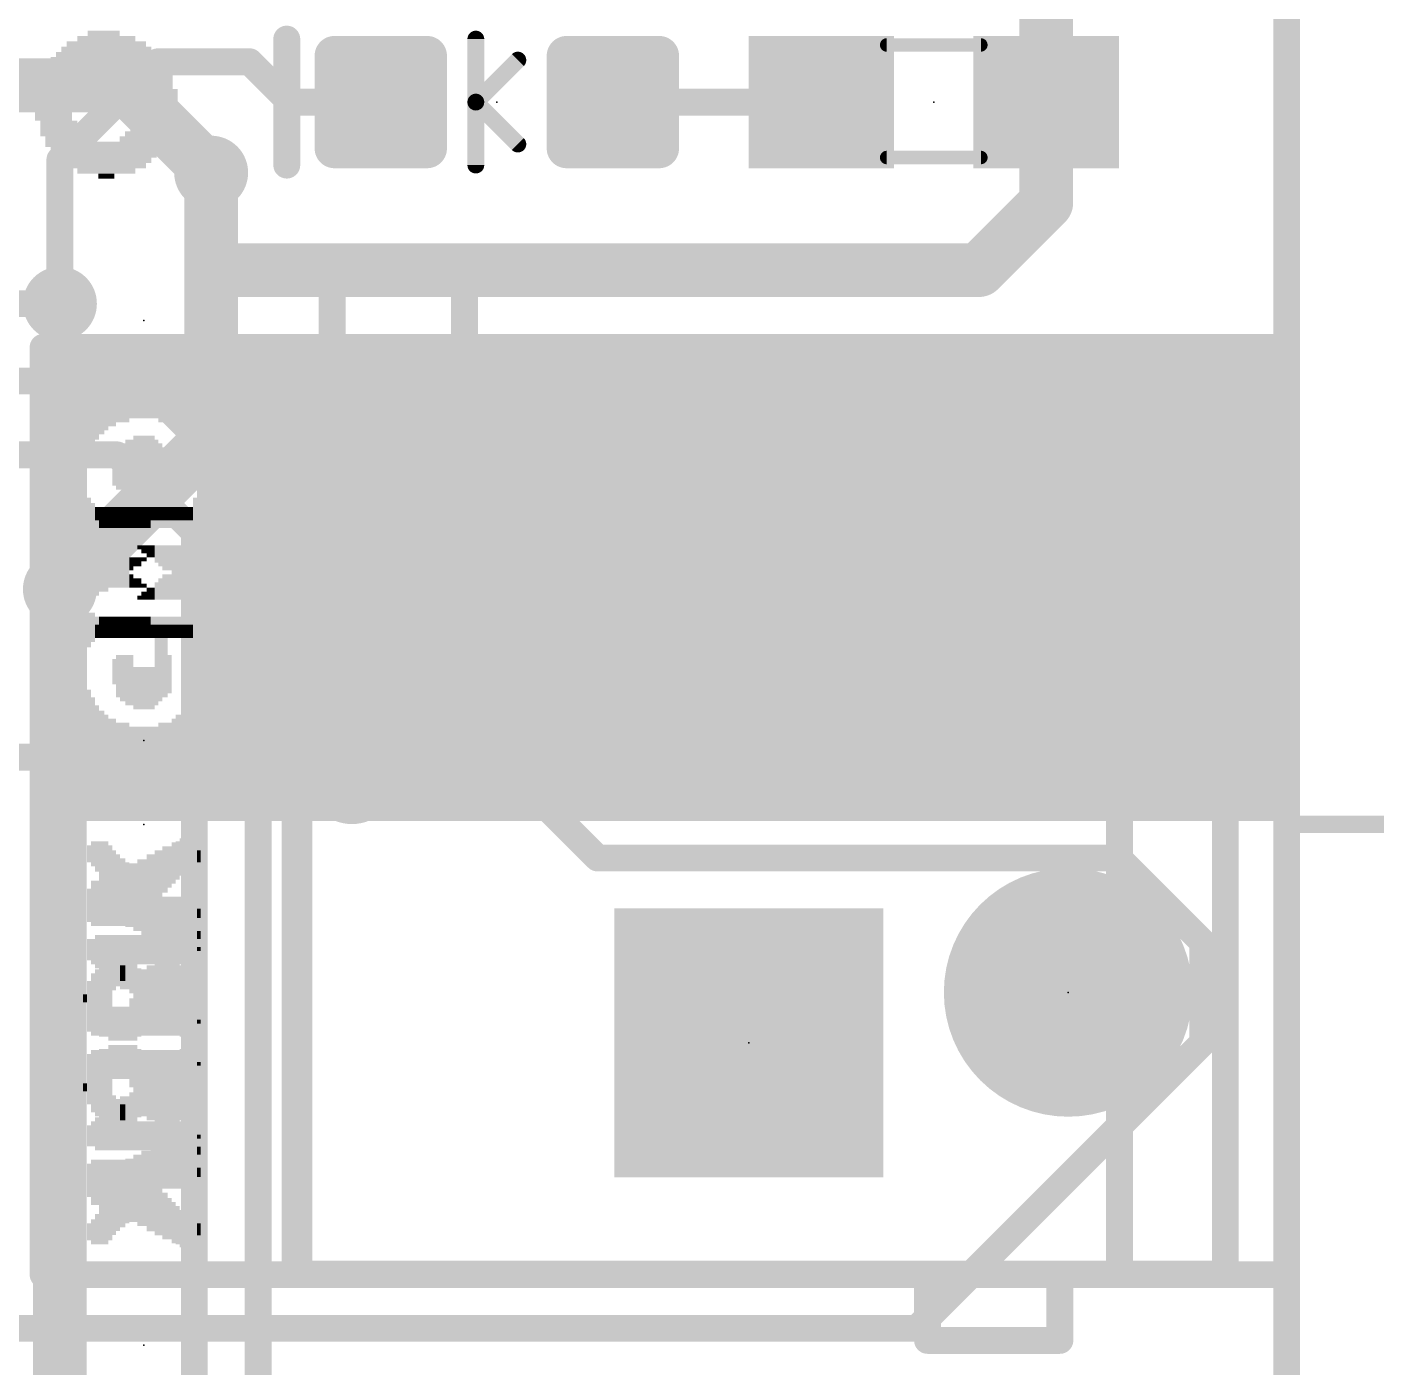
# Model space of a CAD drawing. Extents: x -29.2 to 57.4, y -20 to 37.1.
# Drawn here: x 26.04 to 36.24, y 12.41 to 22.54 of the extents above; entities that cross this region are included whole.
import ezdxf

# ---------------------------------------------------------------- set-up
doc = ezdxf.new("R2010")
doc.units = 0
for name, color, linetype in [('1', 12, 'CONTINUOUS'), ('16', 132, 'CONTINUOUS'), ('17', 110, 'CONTINUOUS'), ('18', 110, 'CONTINUOUS'), ('20', 31, 'CONTINUOUS'), ('21', 41, 'CONTINUOUS'), ('22', 40, 'CONTINUOUS'), ('23', 53, 'CONTINUOUS'), ('24', 53, 'CONTINUOUS'), ('47', 253, 'CONTINUOUS'), ('51', 53, 'CONTINUOUS')]:
    doc.layers.add(name, color=color, linetype=linetype)

# ---------------------------------------------------------------- blocks, each defined once
blk = doc.blocks.new('RECT160000X160000R30')
at = {"const_width": 0.15}
blk.add_lwpolyline([(0.425, -0.35), (0.425, 0.35, 0.4142), (0.35, 0.425), (-0.35, 0.425, 0.4142), (-0.425, 0.35), (-0.425, -0.35, 0.4142), (-0.35, -0.425), (0.35, -0.425, 0.4142)], format="xyb", close=True, dxfattribs=at)
blk.add_solid([(-0.3754, -0.3754), (0.3754, -0.3754), (-0.3754, 0.3754), (0.3754, 0.3754)])
blk = doc.blocks.new('SQUAREP')
blk.add_solid([(-0.5, -0.5), (0.5, -0.5), (-0.5, 0.5), (0.5, 0.5)])
blk = doc.blocks.new('ROUNDP')
at = {"const_width": 0.5}
blk.add_lwpolyline([(0, -0.25, 1), (0, 0.25, 1), (0, -0.25)], format="xyb", dxfattribs=at)
blk = doc.blocks.new('RECT')
blk.add_solid([(-0.5, -0.5), (0.5, -0.5), (-0.5, 0.5), (0.5, 0.5)])
blk = doc.blocks.new('ROUNDV')
at = {"const_width": 0.5}
blk.add_lwpolyline([(0, -0.25, 1), (0, 0.25, 1), (0, -0.25)], format="xyb", dxfattribs=at)

msp = doc.modelspace()

# ---------------------------------------------------------------- linework, layer by layer
at = {"layer": '1'}
for points, const_width in [([(35.56, 26.67), (35.56, 6.35)], 0.2032), ([(33.743, 23.495), (33.743, 21.971)], 0.4064), ([(27.0289, 22.2758), (26.289, 21.5359)], 0.2032), ([(27.7234, 22.2758), (27.0289, 22.2758)], 0.2032), ([(28.0282, 21.971), (27.7234, 22.2758)], 0.2032), ([(33.743, 21.971), (33.743, 21.209)], 0.4064), ([(28.0282, 21.971), (28.714, 21.971)], 0.2032), ([(32.043, 21.971), (30.468, 21.971)], 0.2032), ([(26.289, 21.5359), (26.289, 20.447)], 0.2032), ([(27.432, 19.431), (27.432, 21.4376)], 0.4064), ([(27.432, 20.701), (27.432, 21.4376)], 0.4064), ([(33.743, 21.209), (33.235, 20.701)], 0.4064), ([(33.235, 20.701), (27.432, 20.701)], 0.4064), ([(27.432, 19.431), (26.289, 18.288)], 0.4064), ([(23.368, 17.018), (29.591, 17.018)], 0.2032), ([(29.591, 17.018), (30.353, 16.256)], 0.2032), ([(30.353, 16.256), (34.29, 16.256)], 0.2032), ([(34.29, 16.256), (34.925, 15.621)], 0.2032), ([(34.925, 15.621), (34.925, 14.859)], 0.2032), ([(34.925, 14.859), (32.766, 12.7)], 0.2032), ([(32.766, 12.7), (23.368, 12.7)], 0.2032)]:
    msp.add_lwpolyline(points, dxfattribs=dict(at, const_width=const_width))
for points, const_width in [([(27.0289, 22.3266, 1), (27.0289, 22.225)], 0.1016), ([(27.0648, 22.2399, 1), (26.993, 22.3117)], 0.1016), ([(27.7593, 22.3117, 1), (27.6875, 22.2399)], 0.1016), ([(27.7234, 22.225, 1), (27.7234, 22.3266)], 0.1016), ([(33.8446, 21.971, 1), (33.6414, 21.971)], 0.2032), ([(28.0282, 22.0218, 1), (28.0282, 21.9202)], 0.1016), ([(27.9923, 21.9351, 1), (28.0641, 22.0069)], 0.1016), ([(28.714, 21.9202, 1), (28.714, 22.0218)], 0.1016), ([(30.468, 22.0218, 1), (30.468, 21.9202)], 0.1016), ([(32.043, 21.9202, 1), (32.043, 22.0218)], 0.1016), ([(33.6414, 21.971, 1), (33.8446, 21.971)], 0.2032), ([(26.3398, 21.5359, 1), (26.2382, 21.5359)], 0.1016), ([(26.2531, 21.5718, 1), (26.3249, 21.5)], 0.1016), ([(27.5336, 21.4376, 1), (27.3304, 21.4376)], 0.2032), ([(27.5336, 21.4376, 1), (27.3304, 21.4376)], 0.2032), ([(33.8148, 21.1372, 1), (33.6712, 21.2808)], 0.2032), ([(33.6414, 21.209, 1), (33.8446, 21.209)], 0.2032), ([(27.432, 20.8026, 1), (27.432, 20.5994)], 0.2032), ([(33.235, 20.5994, 1), (33.235, 20.8026)], 0.2032), ([(27.3304, 20.701, 1), (27.5336, 20.701)], 0.2032), ([(33.1632, 20.7728, 1), (33.3068, 20.6292)], 0.2032), ([(26.2382, 20.447, 1), (26.3398, 20.447)], 0.1016), ([(27.5038, 19.3592, 1), (27.3602, 19.5028)], 0.2032), ([(27.3304, 19.431, 1), (27.5336, 19.431)], 0.2032), ([(26.2172, 18.3598, 1), (26.3608, 18.2162)], 0.2032), ([(29.6269, 17.0539, 1), (29.5551, 16.9821)], 0.1016), ([(29.591, 16.9672, 1), (29.591, 17.0688)], 0.1016), ([(30.353, 16.3068, 1), (30.353, 16.2052)], 0.1016), ([(30.3171, 16.2201, 1), (30.3889, 16.2919)], 0.1016), ([(34.3259, 16.2919, 1), (34.2541, 16.2201)], 0.1016), ([(34.29, 16.2052, 1), (34.29, 16.3068)], 0.1016), ([(34.9758, 15.621, 1), (34.8742, 15.621)], 0.1016), ([(34.8891, 15.5851, 1), (34.9609, 15.6569)], 0.1016), ([(34.8742, 14.859, 1), (34.9758, 14.859)], 0.1016), ([(34.9609, 14.8231, 1), (34.8891, 14.8949)], 0.1016), ([(32.7301, 12.7359, 1), (32.8019, 12.6641)], 0.1016), ([(32.766, 12.6492, 1), (32.766, 12.7508)], 0.1016)]:
    msp.add_lwpolyline(points, format="xyb", dxfattribs=dict(at, const_width=const_width))
at = {"layer": '16'}
for points, const_width in [([(35.56, 26.67), (35.56, 6.35)], 0.2032), ([(26.7716, 22.098), (21.463, 22.098)], 0.4064), ([(27.432, 21.4376), (26.7716, 22.098)], 0.4064), ([(17.78, 20.447), (26.289, 20.447)], 0.2032), ([(25.527, 19.8628), (26.8986, 19.8628)], 0.2032), ([(26.8986, 19.8628), (27.7876, 18.9738)], 0.2032), ([(24.257, 19.304), (26.7208, 19.304)], 0.2032), ([(26.7208, 19.304), (27.305, 18.7198)], 0.2032), ([(27.7876, 18.9738), (27.7876, 9.1948)], 0.2032), ([(27.305, 18.7198), (27.305, 9.525)], 0.2032), ([(26.289, 18.288), (26.289, 11.4554)], 0.4064)]:
    msp.add_lwpolyline(points, dxfattribs=dict(at, const_width=const_width))
for points, const_width in [([(26.8434, 22.1698, 1), (26.6998, 22.0262)], 0.2032), ([(26.7716, 21.9964, 1), (26.7716, 22.1996)], 0.2032), ([(27.3602, 21.3658, 1), (27.5038, 21.5094)], 0.2032), ([(26.289, 20.3962, 1), (26.289, 20.4978)], 0.1016), ([(26.9345, 19.8987, 1), (26.8627, 19.8269)], 0.1016), ([(26.8986, 19.812, 1), (26.8986, 19.9136)], 0.1016), ([(26.7567, 19.3399, 1), (26.6849, 19.2681)], 0.1016), ([(26.7208, 19.2532, 1), (26.7208, 19.3548)], 0.1016), ([(27.8384, 18.9738, 1), (27.7368, 18.9738)], 0.1016), ([(27.7517, 18.9379, 1), (27.8235, 19.0097)], 0.1016), ([(27.3558, 18.7198, 1), (27.2542, 18.7198)], 0.1016), ([(27.2691, 18.6839, 1), (27.3409, 18.7557)], 0.1016), ([(26.3906, 18.288, 1), (26.1874, 18.288)], 0.2032)]:
    msp.add_lwpolyline(points, format="xyb", dxfattribs=dict(at, const_width=const_width))
at = {"layer": '20', "const_width": 0.2032}
msp.add_lwpolyline([(35.56, 29.845), (35.56, 3.175)], dxfattribs=at)
at = {"layer": '21', "const_width": 0.2032}
for points in [[(28.0035, 21.4947), (28.0035, 22.4473)], [(26.162, 19.939), (26.162, 20.1168)], [(26.162, 20.1168), (28.067, 20.1168)], [(27.559, 20.1168), (35.56, 20.1168)], [(27.559, 16.637), (27.559, 20.1168)], [(28.096, 13.109), (28.096, 20.109)], [(28.096, 20.109), (34.296, 20.109)], [(34.296, 20.109), (35.096, 20.109)], [(34.296, 20.109), (34.296, 13.109)], [(35.096, 20.109), (35.096, 13.109)], [(35.56, 20.1168), (35.56, 16.637)], [(26.162, 16.764), (26.162, 19.939)], [(26.162, 19.939), (28.067, 19.939)], [(27.559, 19.9136), (35.56, 19.9136)], [(27.559, 19.7104), (35.56, 19.7104)], [(27.559, 19.5072), (35.56, 19.5072)], [(27.559, 19.304), (35.56, 19.304)], [(27.559, 19.1008), (35.56, 19.1008)], [(27.559, 18.8976), (35.56, 18.8976)], [(27.559, 18.6944), (35.56, 18.6944)], [(27.559, 18.4912), (35.56, 18.4912)], [(27.559, 18.288), (35.56, 18.288)], [(27.559, 18.0848), (35.56, 18.0848)], [(27.559, 17.8816), (35.56, 17.8816)], [(27.559, 17.6784), (35.56, 17.6784)], [(27.559, 17.4752), (35.56, 17.4752)], [(27.559, 17.272), (35.56, 17.272)], [(27.559, 17.0688), (35.56, 17.0688)], [(27.559, 16.8656), (35.56, 16.8656)], [(26.162, 16.637), (26.162, 16.764)], [(26.162, 16.764), (28.067, 16.764)], [(26.162, 13.1064), (26.162, 16.637)], [(26.162, 16.637), (35.052, 16.637)], [(27.559, 16.6624), (35.56, 16.6624)], [(35.56, 16.637), (27.559, 16.637)], [(28.194, 13.1064), (26.162, 13.1064)], [(34.296, 13.109), (28.096, 13.109)], [(35.096, 13.109), (34.296, 13.109)]]:
    msp.add_lwpolyline(points, dxfattribs=at)
at = {"layer": '21', "const_width": 0.1016}
for points in [[(28.0543, 22.4473, 1), (27.9527, 22.4473)], [(27.9527, 21.4947, 1), (28.0543, 21.4947)], [(26.2128, 20.1168, 1), (26.1112, 20.1168)], [(26.162, 20.1676, 1), (26.162, 20.066)], [(27.559, 20.1676, 1), (27.559, 20.066)], [(27.6098, 20.1168, 1), (27.5082, 20.1168)], [(28.1468, 20.109, 1), (28.0452, 20.109)], [(28.096, 20.1598, 1), (28.096, 20.0582)], [(28.067, 20.066, 1), (28.067, 20.1676)], [(34.296, 20.1598, 1), (34.296, 20.0582)], [(34.3468, 20.109, 1), (34.2452, 20.109)], [(34.296, 20.0582, 1), (34.296, 20.1598)], [(35.1468, 20.109, 1), (35.0452, 20.109)], [(35.096, 20.0582, 1), (35.096, 20.1598)], [(35.6108, 20.1168, 1), (35.5092, 20.1168)], [(35.56, 20.066, 1), (35.56, 20.1676)], [(26.2128, 19.939, 1), (26.1112, 19.939)], [(26.162, 19.9898, 1), (26.162, 19.8882)], [(26.1112, 19.939, 1), (26.2128, 19.939)], [(27.559, 19.9644, 1), (27.559, 19.8628)], [(28.067, 19.8882, 1), (28.067, 19.9898)], [(35.56, 19.8628, 1), (35.56, 19.9644)], [(27.559, 19.7612, 1), (27.559, 19.6596)], [(35.56, 19.6596, 1), (35.56, 19.7612)], [(27.559, 19.558, 1), (27.559, 19.4564)], [(35.56, 19.4564, 1), (35.56, 19.558)], [(27.559, 19.3548, 1), (27.559, 19.2532)], [(35.56, 19.2532, 1), (35.56, 19.3548)], [(27.559, 19.1516, 1), (27.559, 19.05)], [(35.56, 19.05, 1), (35.56, 19.1516)], [(27.559, 18.9484, 1), (27.559, 18.8468)], [(35.56, 18.8468, 1), (35.56, 18.9484)], [(27.559, 18.7452, 1), (27.559, 18.6436)], [(35.56, 18.6436, 1), (35.56, 18.7452)], [(27.559, 18.542, 1), (27.559, 18.4404)], [(35.56, 18.4404, 1), (35.56, 18.542)], [(27.559, 18.3388, 1), (27.559, 18.2372)], [(35.56, 18.2372, 1), (35.56, 18.3388)], [(27.559, 18.1356, 1), (27.559, 18.034)], [(35.56, 18.034, 1), (35.56, 18.1356)], [(27.559, 17.9324, 1), (27.559, 17.8308)], [(35.56, 17.8308, 1), (35.56, 17.9324)], [(27.559, 17.7292, 1), (27.559, 17.6276)], [(35.56, 17.6276, 1), (35.56, 17.7292)], [(27.559, 17.526, 1), (27.559, 17.4244)], [(35.56, 17.4244, 1), (35.56, 17.526)], [(27.559, 17.3228, 1), (27.559, 17.2212)], [(35.56, 17.2212, 1), (35.56, 17.3228)], [(27.559, 17.1196, 1), (27.559, 17.018)], [(35.56, 17.018, 1), (35.56, 17.1196)], [(27.559, 16.9164, 1), (27.559, 16.8148)], [(35.56, 16.8148, 1), (35.56, 16.9164)], [(26.2128, 16.764, 1), (26.1112, 16.764)], [(26.162, 16.8148, 1), (26.162, 16.7132)], [(28.067, 16.7132, 1), (28.067, 16.8148)], [(26.1112, 16.764, 1), (26.2128, 16.764)], [(26.2128, 16.637, 1), (26.1112, 16.637)], [(26.162, 16.6878, 1), (26.162, 16.5862)], [(27.559, 16.7132, 1), (27.559, 16.6116)], [(27.559, 16.6878, 1), (27.559, 16.5862)], [(35.052, 16.5862, 1), (35.052, 16.6878)], [(35.56, 16.6116, 1), (35.56, 16.7132)], [(35.56, 16.5862, 1), (35.56, 16.6878)], [(26.1112, 16.637, 1), (26.2128, 16.637)], [(27.5082, 16.637, 1), (27.6098, 16.637)], [(35.5092, 16.637, 1), (35.6108, 16.637)], [(26.162, 13.1572, 1), (26.162, 13.0556)], [(26.1112, 13.1064, 1), (26.2128, 13.1064)], [(28.096, 13.1598, 1), (28.096, 13.0582)], [(28.0452, 13.109, 1), (28.1468, 13.109)], [(28.194, 13.0556, 1), (28.194, 13.1572)], [(34.296, 13.1598, 1), (34.296, 13.0582)], [(34.2452, 13.109, 1), (34.3468, 13.109)], [(34.296, 13.0582, 1), (34.296, 13.1598)], [(35.0452, 13.109, 1), (35.1468, 13.109)], [(35.096, 13.0582, 1), (35.096, 13.1598)]]:
    msp.add_lwpolyline(points, format="xyb", dxfattribs=at)
at = {"layer": '22', "const_width": 0.2032}
for points in [[(28.067, 20.1168), (26.162, 20.1168)], [(26.162, 19.939), (26.162, 20.1168)], [(35.56, 20.1168), (27.559, 20.1168)], [(27.559, 20.1168), (27.559, 16.637)], [(35.56, 16.637), (35.56, 20.1168)], [(28.067, 19.939), (26.162, 19.939)], [(26.162, 16.891), (26.162, 19.939)], [(27.559, 19.9136), (35.56, 19.9136)], [(27.559, 19.7104), (35.56, 19.7104)], [(27.559, 19.5072), (35.56, 19.5072)], [(27.559, 19.304), (35.56, 19.304)], [(27.559, 19.1008), (35.56, 19.1008)], [(27.559, 18.8976), (35.56, 18.8976)], [(27.559, 18.6944), (35.56, 18.6944)], [(27.559, 18.4912), (35.56, 18.4912)], [(27.559, 18.288), (35.56, 18.288)], [(27.559, 18.0848), (35.56, 18.0848)], [(27.559, 17.8816), (35.56, 17.8816)], [(27.559, 17.6784), (35.56, 17.6784)], [(27.559, 17.4752), (35.56, 17.4752)], [(27.559, 17.272), (35.56, 17.272)], [(27.559, 17.0688), (35.56, 17.0688)], [(26.162, 16.764), (26.162, 16.891)], [(28.067, 16.891), (26.162, 16.891)], [(27.559, 16.8656), (35.56, 16.8656)], [(28.067, 16.764), (26.162, 16.764)], [(26.162, 16.637), (26.162, 16.764)], [(26.162, 16.637), (28.067, 16.637)], [(26.162, 13.1064), (26.162, 16.637)], [(27.559, 16.6624), (35.56, 16.6624)], [(27.559, 16.637), (35.56, 16.637)], [(28.067, 16.637), (35.052, 16.637)], [(28.067, 16.637), (28.067, 13.1064)], [(35.56, 13.1064), (35.56, 16.637)], [(28.067, 13.1064), (26.162, 13.1064)], [(28.067, 13.1064), (35.56, 13.1064)]]:
    msp.add_lwpolyline(points, dxfattribs=at)
at = {"layer": '22', "const_width": 0.1016}
for points in [[(26.162, 20.1676, 1), (26.162, 20.066)], [(26.2128, 20.1168, 1), (26.1112, 20.1168)], [(27.559, 20.1676, 1), (27.559, 20.066)], [(27.6098, 20.1168, 1), (27.5082, 20.1168)], [(28.067, 20.066, 1), (28.067, 20.1676)], [(35.6108, 20.1168, 1), (35.5092, 20.1168)], [(35.56, 20.066, 1), (35.56, 20.1676)], [(26.162, 19.9898, 1), (26.162, 19.8882)], [(26.2128, 19.939, 1), (26.1112, 19.939)], [(26.1112, 19.939, 1), (26.2128, 19.939)], [(27.559, 19.9644, 1), (27.559, 19.8628)], [(28.067, 19.8882, 1), (28.067, 19.9898)], [(35.56, 19.8628, 1), (35.56, 19.9644)], [(27.559, 19.7612, 1), (27.559, 19.6596)], [(35.56, 19.6596, 1), (35.56, 19.7612)], [(27.559, 19.558, 1), (27.559, 19.4564)], [(35.56, 19.4564, 1), (35.56, 19.558)], [(27.559, 19.3548, 1), (27.559, 19.2532)], [(35.56, 19.2532, 1), (35.56, 19.3548)], [(27.559, 19.1516, 1), (27.559, 19.05)], [(35.56, 19.05, 1), (35.56, 19.1516)], [(27.559, 18.9484, 1), (27.559, 18.8468)], [(35.56, 18.8468, 1), (35.56, 18.9484)], [(27.559, 18.7452, 1), (27.559, 18.6436)], [(35.56, 18.6436, 1), (35.56, 18.7452)], [(27.559, 18.542, 1), (27.559, 18.4404)], [(35.56, 18.4404, 1), (35.56, 18.542)], [(27.559, 18.3388, 1), (27.559, 18.2372)], [(35.56, 18.2372, 1), (35.56, 18.3388)], [(27.559, 18.1356, 1), (27.559, 18.034)], [(35.56, 18.034, 1), (35.56, 18.1356)], [(27.559, 17.9324, 1), (27.559, 17.8308)], [(35.56, 17.8308, 1), (35.56, 17.9324)], [(27.559, 17.7292, 1), (27.559, 17.6276)], [(35.56, 17.6276, 1), (35.56, 17.7292)], [(27.559, 17.526, 1), (27.559, 17.4244)], [(35.56, 17.4244, 1), (35.56, 17.526)], [(27.559, 17.3228, 1), (27.559, 17.2212)], [(35.56, 17.2212, 1), (35.56, 17.3228)], [(27.559, 17.1196, 1), (27.559, 17.018)], [(35.56, 17.018, 1), (35.56, 17.1196)], [(26.2128, 16.891, 1), (26.1112, 16.891)], [(26.162, 16.9418, 1), (26.162, 16.8402)], [(26.1112, 16.891, 1), (26.2128, 16.891)], [(27.559, 16.9164, 1), (27.559, 16.8148)], [(28.067, 16.8402, 1), (28.067, 16.9418)], [(35.56, 16.8148, 1), (35.56, 16.9164)], [(26.162, 16.8148, 1), (26.162, 16.7132)], [(26.2128, 16.764, 1), (26.1112, 16.764)], [(28.067, 16.7132, 1), (28.067, 16.8148)], [(26.1112, 16.764, 1), (26.2128, 16.764)], [(26.162, 16.6878, 1), (26.162, 16.5862)], [(26.2128, 16.637, 1), (26.1112, 16.637)], [(27.559, 16.7132, 1), (27.559, 16.6116)], [(27.559, 16.6878, 1), (27.559, 16.5862)], [(28.067, 16.6878, 1), (28.067, 16.5862)], [(28.1178, 16.637, 1), (28.0162, 16.637)], [(28.067, 16.5862, 1), (28.067, 16.6878)], [(35.052, 16.5862, 1), (35.052, 16.6878)], [(35.6108, 16.637, 1), (35.5092, 16.637)], [(35.56, 16.6116, 1), (35.56, 16.7132)], [(35.56, 16.5862, 1), (35.56, 16.6878)], [(26.1112, 16.637, 1), (26.2128, 16.637)], [(27.5082, 16.637, 1), (27.6098, 16.637)], [(35.5092, 16.637, 1), (35.6108, 16.637)], [(26.162, 13.1572, 1), (26.162, 13.0556)], [(26.1112, 13.1064, 1), (26.2128, 13.1064)], [(28.067, 13.1572, 1), (28.067, 13.0556)], [(28.0162, 13.1064, 1), (28.1178, 13.1064)], [(28.067, 13.0556, 1), (28.067, 13.1572)], [(35.5092, 13.1064, 1), (35.6108, 13.1064)], [(35.56, 13.0556, 1), (35.56, 13.1572)]]:
    msp.add_lwpolyline(points, format="xyb", dxfattribs=at)
at = {"layer": '23'}
for p in [(29.591, 21.971), (32.893, 21.971), (26.924, 20.32), (26.924, 17.145), (33.909, 15.24), (31.496, 14.859)]:
    msp.add_point(p, dxfattribs=at)
at = {"layer": '24'}
for p in [(26.924, 16.51), (26.924, 12.573)]:
    msp.add_point(p, dxfattribs=at)
at = {"layer": '47', "const_width": 0.13}
msp.add_lwpolyline([(35.56, 16.51), (42.59, 16.51)], dxfattribs=at)
at = {"layer": '47', "const_width": 0.065}
msp.add_lwpolyline([(35.56, 16.5425, 1), (35.56, 16.4775)], format="xyb", dxfattribs=at)
at = {"layer": '51'}
for points, const_width in [([(29.4322, 21.971), (29.4322, 22.4473)], 0.127), ([(32.537, 22.403), (33.249, 22.403)], 0.1016), ([(29.4322, 21.971), (29.7498, 22.2885)], 0.127), ([(29.4322, 21.4947), (29.4322, 21.971)], 0.127), ([(29.4322, 21.971), (29.7498, 21.6535)], 0.127), ([(32.537, 21.552), (33.249, 21.552)], 0.1016), ([(28.346, 20.109), (28.346, 20.609)], 0.2032), ([(28.346, 20.609), (29.346, 20.609)], 0.2032), ([(29.346, 20.609), (29.346, 20.109)], 0.2032), ([(32.846, 13.109), (32.846, 12.609)], 0.2032), ([(33.846, 12.609), (33.846, 13.109)], 0.2032), ([(32.846, 12.609), (33.846, 12.609)], 0.2032)]:
    msp.add_lwpolyline(points, dxfattribs=dict(at, const_width=const_width))
for points, const_width in [([(29.464, 22.4473, 1), (29.4005, 22.4473)], 0.0635), ([(32.537, 22.4284, 1), (32.537, 22.3776)], 0.0508), ([(33.249, 22.3776, 1), (33.249, 22.4284)], 0.0508), ([(29.7722, 22.266, 1), (29.7273, 22.311)], 0.0635), ([(29.4547, 21.9935, 1), (29.4098, 21.9485)], 0.0635), ([(29.4098, 21.9935, 1), (29.4547, 21.9485)], 0.0635), ([(29.464, 21.971, 1), (29.4005, 21.971)], 0.0635), ([(29.4005, 21.971, 1), (29.464, 21.971)], 0.0635), ([(29.7273, 21.631, 1), (29.7722, 21.676)], 0.0635), ([(29.4005, 21.4947, 1), (29.464, 21.4947)], 0.0635), ([(32.537, 21.5774, 1), (32.537, 21.5266)], 0.0508), ([(33.249, 21.5266, 1), (33.249, 21.5774)], 0.0508), ([(28.3968, 20.609, 1), (28.2952, 20.609)], 0.1016), ([(28.346, 20.6598, 1), (28.346, 20.5582)], 0.1016), ([(29.3968, 20.609, 1), (29.2952, 20.609)], 0.1016), ([(29.346, 20.5582, 1), (29.346, 20.6598)], 0.1016), ([(28.2952, 20.109, 1), (28.3968, 20.109)], 0.1016), ([(29.2952, 20.109, 1), (29.3968, 20.109)], 0.1016), ([(28.496, 16.5762, 1), (28.496, 17.1418, 1), (28.496, 16.5762)], 0.127), ([(32.8968, 13.109, 1), (32.7952, 13.109)], 0.1016), ([(33.8968, 13.109, 1), (33.7952, 13.109)], 0.1016), ([(32.846, 12.6598, 1), (32.846, 12.5582)], 0.1016), ([(32.7952, 12.609, 1), (32.8968, 12.609)], 0.1016), ([(33.7952, 12.609, 1), (33.8968, 12.609)], 0.1016), ([(33.846, 12.5582, 1), (33.846, 12.6598)], 0.1016)]:
    msp.add_lwpolyline(points, format="xyb", dxfattribs=dict(at, const_width=const_width))

# ---------------------------------------------------------------- block references
at = {"layer": '1', "rotation": 90}
for p in [(28.714, 21.971), (30.468, 21.971)]:
    msp.add_blockref('RECT160000X160000R30', p, dxfattribs=at)
at = {"layer": '1', "xscale": 1.1}
for p in [(32.043, 21.971), (33.743, 21.971)]:
    msp.add_blockref('RECT', p, dxfattribs=at)
at = {"layer": '17'}
for name, p, xscale, yscale, rotation in [('ROUNDP', (31.496, 18.359), 2.032, 2.032, 90), ('ROUNDP', (31.496, 18.359), 2.032, 2.032, 90), ('ROUNDP', (33.909, 17.78), 1.8796, 1.8796, 180), ('ROUNDP', (33.909, 17.78), 1.8796, 1.8796, 180), ('ROUNDP', (33.909, 15.24), 1.8796, 1.8796, 180), ('ROUNDP', (33.909, 15.24), 1.8796, 1.8796, 180), ('SQUAREP', (31.496, 14.859), 2.032, 2.032, 90), ('SQUAREP', (31.496, 14.859), 2.032, 2.032, 90)]:
    msp.add_blockref(name, p, dxfattribs=dict(at, xscale=xscale, yscale=yscale, rotation=rotation))
at = {"layer": '18', "xscale": 0.5588, "yscale": 0.5588}
for p in [(27.432, 21.4376), (27.432, 21.4376), (26.289, 20.447), (26.289, 20.447), (26.289, 18.288), (26.289, 18.288)]:
    msp.add_blockref('ROUNDV', p, dxfattribs=at)
at = {"layer": '21', "yscale": 0.04}
for p, xscale in [((26.64, 22.411), 0.6), ((26.64, 22.451), 0.44), ((26.62, 22.491), 0.24), ((26.64, 22.331), 0.76), ((26.64, 22.371), 0.68), ((26.64, 22.251), 0.92), ((26.36, 22.211), 0.36), ((26.64, 22.291), 0.84), ((26.92, 22.211), 0.36), ((26.3, 22.171), 0.32), ((26.28, 22.131), 0.28), ((26.98, 22.171), 0.32), ((27, 22.131), 0.28), ((26.24, 22.051), 0.28), ((26.24, 22.011), 0.28), ((26.28, 22.091), 0.28), ((27, 22.091), 0.28), ((27.04, 22.051), 0.28), ((27.04, 22.011), 0.28), ((26.24, 21.971), 0.28), ((26.24, 21.931), 0.28), ((27.04, 21.971), 0.28), ((27.04, 21.931), 0.28), ((26.24, 21.891), 0.28), ((26.24, 21.851), 0.28), ((26.28, 21.811), 0.28), ((27, 21.811), 0.28), ((27.04, 21.891), 0.28), ((27.02, 21.851), 0.24), ((26.3, 21.771), 0.32), ((26.32, 21.731), 0.36), ((26.96, 21.731), 0.36), ((26.98, 21.771), 0.32), ((26.36, 21.691), 0.36), ((26.62, 21.651), 0.88), ((26.64, 21.611), 0.84), ((26.92, 21.691), 0.36), ((26.64, 21.571), 0.76), ((26.64, 21.531), 0.68), ((26.64, 21.491), 0.6), ((26.64, 21.451), 0.44), ((26.64, 21.411), 0.12)]:
    msp.add_blockref('RECT', p, dxfattribs=dict(at, xscale=xscale))
at = {"layer": '21', "rotation": 270}
for p, xscale, yscale in [((26.284, 18.385), 3.11, 0.04), ((26.319, 18.385), 3.11, 0.03), ((26.349, 18.385), 3.11, 0.03), ((26.379, 18.385), 3.11, 0.03), ((26.409, 18.385), 3.11, 0.03), ((26.444, 18.385), 3.11, 0.04), ((26.479, 18.385), 3.11, 0.03), ((26.509, 19.62), 0.64, 0.03), ((26.539, 19.65), 0.58, 0.03), ((26.569, 19.68), 0.52, 0.03), ((26.604, 19.7), 0.48, 0.04), ((26.639, 19.715), 0.45, 0.03), ((26.669, 19.73), 0.42, 0.03), ((26.699, 19.73), 0.42, 0.03), ((26.729, 19.745), 0.39, 0.03), ((26.764, 19.745), 0.39, 0.04), ((26.799, 19.745), 0.39, 0.03), ((26.829, 19.76), 0.36, 0.03), ((26.859, 19.76), 0.36, 0.03), ((26.889, 19.76), 0.36, 0.03), ((26.924, 19.76), 0.36, 0.04), ((26.959, 19.76), 0.36, 0.03), ((26.989, 19.76), 0.36, 0.03), ((27.019, 19.76), 0.36, 0.03), ((27.049, 19.745), 0.39, 0.03), ((27.084, 19.745), 0.39, 0.04), ((27.119, 19.745), 0.39, 0.03), ((27.149, 19.73), 0.42, 0.03), ((27.179, 19.715), 0.45, 0.03), ((27.209, 19.715), 0.45, 0.03), ((27.244, 19.68), 0.52, 0.04), ((27.279, 19.665), 0.55, 0.03), ((27.309, 19.635), 0.61, 0.03), ((27.339, 19.6), 0.68, 0.03), ((27.369, 18.385), 3.11, 0.03), ((27.404, 18.385), 3.11, 0.04), ((27.439, 18.385), 3.11, 0.03), ((27.469, 18.385), 3.11, 0.03), ((27.499, 18.385), 3.11, 0.03), ((27.529, 18.385), 3.11, 0.03), ((27.564, 18.385), 3.11, 0.04), ((26.859, 19.295), 0.19, 0.03), ((26.889, 19.295), 0.19, 0.03), ((26.924, 19.295), 0.19, 0.04), ((26.959, 19.295), 0.19, 0.03), ((26.989, 19.28), 0.22, 0.03), ((26.729, 19.17), 0.26, 0.03), ((26.764, 19.185), 0.29, 0.04), ((26.799, 19.2), 0.32, 0.03), ((26.829, 19.2), 0.32, 0.03), ((27.019, 19.055), 0.61, 0.03), ((27.049, 19.055), 0.61, 0.03), ((27.084, 19.04), 0.58, 0.04), ((26.699, 19.15), 0.16, 0.03), ((27.119, 19.15), 0.22, 0.03), ((27.339, 17.95), 2.24, 0.03), ((26.509, 18.85), 0.26, 0.03), ((27.309, 18.85), 0.26, 0.03), ((26.539, 18.815), 0.19, 0.03), ((26.569, 18.815), 0.13, 0.03), ((26.989, 18.815), 0.13, 0.03), ((27.119, 18.83), 0.16, 0.03), ((27.149, 18.815), 0.13, 0.03), ((27.179, 18.815), 0.13, 0.03), ((27.209, 18.815), 0.13, 0.03), ((27.244, 18.815), 0.13, 0.04), ((27.279, 18.83), 0.16, 0.03), ((26.604, 18.8), 0.1, 0.04), ((26.639, 18.8), 0.1, 0.03), ((26.669, 18.8), 0.1, 0.03), ((26.699, 18.8), 0.1, 0.03), ((26.729, 18.8), 0.1, 0.03), ((26.764, 18.8), 0.1, 0.04), ((26.799, 18.8), 0.1, 0.03), ((26.829, 18.8), 0.1, 0.03), ((26.859, 18.8), 0.1, 0.03), ((26.889, 18.8), 0.1, 0.03), ((26.924, 18.8), 0.1, 0.04), ((26.959, 18.8), 0.1, 0.03), ((26.509, 18.37), 0.38, 0.03), ((26.539, 18.385), 0.35, 0.03), ((27.309, 18.37), 0.38, 0.03), ((26.569, 18.385), 0.29, 0.03), ((26.604, 18.4), 0.26, 0.04), ((26.639, 18.4), 0.26, 0.03), ((26.669, 18.415), 0.23, 0.03), ((26.699, 18.435), 0.19, 0.03), ((26.729, 18.45), 0.16, 0.03), ((26.764, 18.45), 0.16, 0.04), ((26.799, 18.465), 0.13, 0.03), ((26.829, 18.48), 0.1, 0.03), ((26.859, 18.495), 0.07, 0.03), ((26.889, 18.495), 0.07, 0.03), ((26.924, 18.515), 0.03, 0.04), ((27.179, 18.335), 0.25, 0.03), ((27.209, 18.355), 0.29, 0.03), ((27.244, 18.355), 0.29, 0.04), ((27.279, 18.37), 0.32, 0.03), ((27.049, 18.29), 0.16, 0.03), ((27.084, 18.305), 0.19, 0.04), ((27.119, 18.305), 0.19, 0.03), ((27.149, 18.32), 0.22, 0.03), ((26.924, 18.24), 0.06, 0.04), ((26.959, 18.255), 0.09, 0.03), ((26.989, 18.255), 0.09, 0.03), ((27.019, 18.275), 0.13, 0.03), ((26.889, 18.225), 0.03, 0.03), ((26.509, 17.97), 0.16, 0.03), ((26.539, 17.955), 0.13, 0.03), ((26.569, 17.97), 0.1, 0.03), ((26.604, 17.97), 0.1, 0.04), ((26.639, 17.97), 0.1, 0.03), ((26.669, 17.97), 0.1, 0.03), ((26.699, 17.97), 0.1, 0.03), ((26.729, 17.97), 0.1, 0.03), ((26.764, 17.97), 0.1, 0.04), ((26.799, 17.97), 0.1, 0.03), ((26.829, 17.97), 0.1, 0.03), ((26.859, 17.97), 0.1, 0.03), ((26.889, 17.97), 0.1, 0.03), ((26.924, 17.97), 0.1, 0.04), ((26.959, 17.97), 0.1, 0.03), ((26.989, 17.97), 0.1, 0.03), ((27.019, 17.97), 0.1, 0.03), ((27.049, 17.97), 0.1, 0.03), ((27.084, 17.97), 0.1, 0.04), ((27.119, 17.97), 0.1, 0.03), ((27.149, 17.97), 0.1, 0.03), ((27.179, 17.97), 0.1, 0.03), ((27.209, 17.97), 0.1, 0.03), ((27.244, 17.97), 0.1, 0.04), ((27.279, 17.97), 0.1, 0.03), ((27.309, 17.955), 0.13, 0.03), ((26.699, 17.635), 0.13, 0.03), ((26.729, 17.585), 0.23, 0.03), ((26.764, 17.57), 0.26, 0.04), ((26.799, 17.555), 0.29, 0.03), ((26.829, 17.555), 0.29, 0.03), ((26.859, 17.54), 0.32, 0.03), ((26.889, 17.54), 0.32, 0.03), ((26.924, 17.54), 0.32, 0.04), ((26.959, 17.54), 0.32, 0.03), ((26.989, 17.54), 0.32, 0.03), ((27.019, 17.555), 0.29, 0.03), ((27.049, 17.57), 0.26, 0.03), ((27.084, 17.585), 0.23, 0.04), ((27.119, 17.6), 0.2, 0.03), ((26.509, 17.165), 0.67, 0.03), ((27.309, 17.135), 0.61, 0.03), ((26.539, 17.12), 0.58, 0.03), ((26.569, 17.085), 0.51, 0.03), ((27.244, 17.085), 0.51, 0.04), ((27.279, 17.105), 0.55, 0.03), ((26.604, 17.07), 0.48, 0.04), ((26.639, 17.055), 0.45, 0.03), ((26.669, 17.04), 0.42, 0.03), ((26.699, 17.04), 0.42, 0.03), ((27.149, 17.04), 0.42, 0.03), ((27.179, 17.055), 0.45, 0.03), ((27.209, 17.07), 0.48, 0.03), ((26.729, 17.025), 0.39, 0.03), ((26.764, 17.025), 0.39, 0.04), ((26.799, 17.005), 0.35, 0.03), ((26.829, 17.005), 0.35, 0.03), ((26.859, 17.005), 0.35, 0.03), ((26.889, 17.005), 0.35, 0.03), ((26.924, 17.005), 0.35, 0.04), ((26.959, 17.005), 0.35, 0.03), ((26.989, 17.005), 0.35, 0.03), ((27.019, 17.005), 0.35, 0.03), ((27.049, 17.005), 0.35, 0.03), ((27.084, 17.025), 0.39, 0.04), ((27.119, 17.025), 0.39, 0.03), ((27.019, 16.2), 0.23, 0.03), ((27.049, 16.2), 0.23, 0.03), ((27.084, 16.235), 0.22, 0.04), ((27.119, 16.235), 0.22, 0.03), ((27.149, 16.265), 0.22, 0.03), ((27.179, 16.265), 0.22, 0.03), ((27.209, 16.295), 0.22, 0.03), ((27.244, 16.295), 0.22, 0.04), ((27.279, 16.295), 0.22, 0.03), ((27.309, 16.295), 0.16, 0.03), ((27.339, 16.28), 0.07, 0.03), ((26.829, 16.105), 0.22, 0.03), ((26.859, 16.105), 0.22, 0.03), ((26.889, 16.135), 0.22, 0.03), ((26.924, 16.135), 0.22, 0.04), ((26.959, 16.17), 0.23, 0.03), ((26.989, 16.17), 0.23, 0.03), ((26.604, 15.98), 0.29, 0.04), ((26.639, 15.98), 0.29, 0.03), ((26.669, 15.965), 0.32, 0.03), ((26.699, 15.98), 0.35, 0.03), ((26.729, 15.96), 0.39, 0.03), ((26.764, 15.975), 0.42, 0.04), ((26.799, 15.96), 0.45, 0.03), ((26.509, 15.96), 0.13, 0.03), ((26.539, 15.975), 0.22, 0.03), ((26.569, 15.975), 0.22, 0.03), ((26.829, 15.85), 0.23, 0.03), ((26.859, 15.815), 0.22, 0.03), ((26.889, 15.815), 0.22, 0.03), ((26.924, 15.785), 0.22, 0.04), ((26.959, 15.785), 0.22, 0.03), ((26.989, 15.755), 0.22, 0.03), ((27.019, 15.755), 0.22, 0.03), ((27.049, 15.735), 0.26, 0.03), ((27.084, 15.72), 0.23, 0.04), ((27.119, 15.705), 0.26, 0.03), ((27.149, 15.69), 0.23, 0.03), ((27.179, 15.675), 0.26, 0.03), ((27.209, 15.655), 0.22, 0.03), ((27.244, 15.655), 0.22, 0.04), ((27.279, 15.64), 0.19, 0.03), ((27.309, 15.655), 0.16, 0.03), ((27.339, 15.675), 0.06, 0.03), ((26.569, 15.175), 0.48, 0.03), ((26.604, 15.175), 0.54, 0.04), ((26.639, 15.195), 0.58, 0.03), ((26.669, 15.18), 0.61, 0.03), ((26.699, 15.37), 0.23, 0.03), ((26.729, 15.385), 0.2, 0.03), ((26.764, 15.385), 0.12, 0.04), ((26.924, 15.175), 0.48, 0.04), ((26.959, 15.205), 0.48, 0.03), ((26.989, 15.24), 0.41, 0.03), ((27.019, 15.325), 0.32, 0.03), ((27.049, 15.37), 0.23, 0.03), ((27.084, 15.37), 0.23, 0.04), ((27.119, 15.37), 0.23, 0.03), ((27.149, 15.355), 0.26, 0.03), ((27.179, 15.21), 0.55, 0.03), ((27.209, 15.175), 0.54, 0.03), ((27.244, 15.19), 0.51, 0.04), ((27.279, 15.19), 0.45, 0.03), ((26.509, 15.18), 0.29, 0.03), ((26.539, 15.175), 0.42, 0.03), ((26.859, 15.1), 0.45, 0.03), ((26.889, 15.145), 0.48, 0.03), ((27.309, 15.18), 0.35, 0.03), ((26.479, 15.195), 0.06, 0.03), ((26.829, 15.035), 0.32, 0.03), ((27.339, 15.175), 0.22, 0.03), ((26.699, 14.985), 0.22, 0.03), ((26.729, 14.985), 0.22, 0.03), ((26.764, 14.985), 0.22, 0.04), ((26.799, 14.985), 0.22, 0.03), ((27.119, 15.03), 0.13, 0.03), ((27.149, 15.03), 0.19, 0.03), ((26.539, 14.695), 0.22, 0.03), ((26.569, 14.695), 0.22, 0.03), ((26.604, 14.695), 0.22, 0.04), ((26.639, 14.695), 0.22, 0.03), ((26.669, 14.695), 0.22, 0.03), ((26.699, 14.695), 0.22, 0.03), ((26.729, 14.695), 0.22, 0.03), ((26.764, 14.695), 0.22, 0.04), ((26.799, 14.695), 0.22, 0.03), ((26.829, 14.695), 0.22, 0.03), ((26.859, 14.695), 0.22, 0.03), ((26.889, 14.695), 0.22, 0.03), ((26.924, 14.695), 0.22, 0.04), ((26.959, 14.565), 0.48, 0.03), ((26.989, 14.585), 0.44, 0.03), ((27.019, 14.6), 0.41, 0.03), ((27.049, 14.615), 0.38, 0.03), ((27.084, 14.615), 0.38, 0.04), ((27.119, 14.63), 0.35, 0.03), ((27.149, 14.645), 0.32, 0.03), ((27.179, 14.665), 0.28, 0.03), ((27.209, 14.665), 0.28, 0.03), ((27.244, 14.68), 0.25, 0.04), ((27.279, 14.695), 0.22, 0.03), ((26.509, 14.695), 0.16, 0.03), ((27.309, 14.695), 0.16, 0.03), ((27.339, 14.7), 0.03, 0.03), ((26.829, 14.265), 0.44, 0.03), ((26.859, 14.285), 0.48, 0.03), ((26.889, 14.425), 0.26, 0.03), ((26.924, 14.44), 0.23, 0.04), ((26.699, 14.22), 0.35, 0.03), ((26.729, 14.235), 0.38, 0.03), ((26.764, 14.25), 0.41, 0.04), ((26.799, 14.25), 0.41, 0.03), ((26.569, 14.17), 0.25, 0.03), ((26.604, 14.185), 0.28, 0.04), ((26.639, 14.205), 0.32, 0.03), ((26.669, 14.205), 0.32, 0.03), ((26.509, 14.155), 0.16, 0.03), ((26.539, 14.17), 0.19, 0.03), ((26.889, 14.155), 0.22, 0.03), ((26.924, 14.155), 0.22, 0.04), ((26.959, 14.155), 0.22, 0.03), ((26.989, 14.155), 0.22, 0.03), ((27.019, 14.155), 0.22, 0.03), ((27.049, 14.155), 0.22, 0.03), ((27.084, 14.155), 0.22, 0.04), ((27.119, 14.155), 0.22, 0.03), ((27.149, 14.155), 0.22, 0.03), ((27.179, 14.155), 0.22, 0.03), ((27.209, 14.155), 0.22, 0.03), ((27.244, 14.155), 0.22, 0.04), ((27.279, 14.17), 0.19, 0.03), ((27.309, 14.17), 0.19, 0.03), ((27.339, 14.15), 0.03, 0.03), ((26.539, 13.88), 0.19, 0.03), ((26.569, 13.865), 0.22, 0.03), ((26.604, 13.865), 0.22, 0.04), ((26.639, 13.865), 0.22, 0.03), ((26.669, 13.865), 0.22, 0.03), ((26.699, 13.865), 0.22, 0.03), ((26.729, 13.865), 0.22, 0.03), ((26.764, 13.865), 0.22, 0.04), ((26.799, 13.735), 0.48, 0.03), ((26.829, 13.75), 0.45, 0.03), ((26.859, 13.77), 0.41, 0.03), ((26.889, 13.785), 0.38, 0.03), ((26.924, 13.785), 0.38, 0.04), ((26.959, 13.77), 0.41, 0.03), ((26.989, 13.75), 0.45, 0.03), ((27.019, 13.735), 0.48, 0.03), ((27.049, 13.72), 0.51, 0.03), ((27.084, 13.865), 0.22, 0.04), ((27.119, 13.865), 0.22, 0.03), ((27.149, 13.865), 0.22, 0.03), ((27.179, 13.865), 0.22, 0.03), ((27.209, 13.865), 0.22, 0.03), ((27.244, 13.865), 0.22, 0.04), ((27.279, 13.88), 0.19, 0.03), ((27.309, 13.88), 0.19, 0.03), ((26.509, 13.865), 0.16, 0.03), ((27.339, 13.88), 0.07, 0.03), ((26.699, 13.545), 0.28, 0.03), ((26.729, 13.58), 0.29, 0.03), ((26.764, 13.595), 0.26, 0.04), ((27.084, 13.58), 0.29, 0.04), ((27.119, 13.545), 0.28, 0.03), ((26.569, 13.45), 0.23, 0.03), ((26.604, 13.465), 0.26, 0.04), ((26.639, 13.48), 0.29, 0.03), ((26.669, 13.51), 0.29, 0.03), ((27.149, 13.51), 0.29, 0.03), ((27.179, 13.48), 0.29, 0.03), ((27.209, 13.465), 0.26, 0.03), ((27.244, 13.465), 0.26, 0.04), ((27.279, 13.45), 0.23, 0.03), ((26.509, 13.43), 0.13, 0.03), ((26.539, 13.43), 0.19, 0.03), ((27.309, 13.445), 0.16, 0.03), ((27.339, 13.45), 0.09, 0.03)]:
    msp.add_blockref('RECT', p, dxfattribs=dict(at, xscale=xscale, yscale=yscale))
at = {"layer": '22', "rotation": 90}
for p, xscale, yscale in [((26.284, 18.445), 3.11, 0.04), ((26.319, 18.445), 3.11, 0.03), ((26.349, 18.445), 3.11, 0.03), ((26.379, 18.445), 3.11, 0.03), ((26.409, 18.445), 3.11, 0.03), ((26.444, 18.445), 3.11, 0.04), ((26.479, 18.445), 3.11, 0.03), ((26.509, 19.665), 0.67, 0.03), ((26.539, 19.71), 0.58, 0.03), ((26.569, 19.745), 0.51, 0.03), ((26.604, 19.76), 0.48, 0.04), ((26.639, 19.775), 0.45, 0.03), ((26.669, 19.79), 0.42, 0.03), ((26.699, 19.79), 0.42, 0.03), ((26.729, 19.805), 0.39, 0.03), ((26.764, 19.805), 0.39, 0.04), ((26.799, 19.825), 0.35, 0.03), ((26.829, 19.825), 0.35, 0.03), ((26.859, 19.825), 0.35, 0.03), ((26.889, 19.825), 0.35, 0.03), ((26.924, 19.825), 0.35, 0.04), ((26.959, 19.825), 0.35, 0.03), ((26.989, 19.825), 0.35, 0.03), ((27.019, 19.825), 0.35, 0.03), ((27.049, 19.825), 0.35, 0.03), ((27.084, 19.805), 0.39, 0.04), ((27.119, 19.805), 0.39, 0.03), ((27.149, 19.79), 0.42, 0.03), ((27.179, 19.775), 0.45, 0.03), ((27.209, 19.76), 0.48, 0.03), ((27.244, 19.745), 0.51, 0.04), ((27.279, 19.725), 0.55, 0.03), ((27.309, 19.695), 0.61, 0.03), ((27.339, 18.88), 2.24, 0.03), ((27.369, 18.445), 3.11, 0.03), ((27.404, 18.445), 3.11, 0.04), ((27.439, 18.445), 3.11, 0.03), ((27.469, 18.445), 3.11, 0.03), ((27.499, 18.445), 3.11, 0.03), ((27.529, 18.445), 3.11, 0.03), ((27.564, 18.445), 3.11, 0.04), ((26.764, 19.26), 0.26, 0.04), ((26.799, 19.275), 0.29, 0.03), ((26.829, 19.275), 0.29, 0.03), ((26.859, 19.29), 0.32, 0.03), ((26.889, 19.29), 0.32, 0.03), ((26.924, 19.29), 0.32, 0.04), ((26.959, 19.29), 0.32, 0.03), ((26.989, 19.29), 0.32, 0.03), ((27.019, 19.275), 0.29, 0.03), ((27.049, 19.26), 0.26, 0.03), ((26.729, 19.245), 0.23, 0.03), ((27.084, 19.245), 0.23, 0.04), ((27.119, 19.23), 0.2, 0.03), ((26.699, 19.195), 0.13, 0.03), ((26.509, 18.86), 0.16, 0.03), ((26.539, 18.875), 0.13, 0.03), ((26.569, 18.86), 0.1, 0.03), ((26.604, 18.86), 0.1, 0.04), ((26.639, 18.86), 0.1, 0.03), ((26.669, 18.86), 0.1, 0.03), ((26.699, 18.86), 0.1, 0.03), ((26.729, 18.86), 0.1, 0.03), ((26.764, 18.86), 0.1, 0.04), ((26.799, 18.86), 0.1, 0.03), ((26.829, 18.86), 0.1, 0.03), ((26.859, 18.86), 0.1, 0.03), ((26.889, 18.86), 0.1, 0.03), ((26.924, 18.86), 0.1, 0.04), ((26.959, 18.86), 0.1, 0.03), ((26.989, 18.86), 0.1, 0.03), ((27.019, 18.86), 0.1, 0.03), ((27.049, 18.86), 0.1, 0.03), ((27.084, 18.86), 0.1, 0.04), ((27.119, 18.86), 0.1, 0.03), ((27.149, 18.86), 0.1, 0.03), ((27.179, 18.86), 0.1, 0.03), ((27.209, 18.86), 0.1, 0.03), ((27.244, 18.86), 0.1, 0.04), ((27.279, 18.86), 0.1, 0.03), ((27.309, 18.875), 0.13, 0.03), ((26.509, 18.46), 0.38, 0.03), ((26.539, 18.445), 0.35, 0.03), ((26.569, 18.445), 0.29, 0.03), ((26.604, 18.43), 0.26, 0.04), ((26.639, 18.43), 0.26, 0.03), ((26.889, 18.605), 0.03, 0.03), ((26.924, 18.59), 0.06, 0.04), ((26.959, 18.575), 0.09, 0.03), ((26.989, 18.575), 0.09, 0.03), ((27.019, 18.555), 0.13, 0.03), ((27.049, 18.54), 0.16, 0.03), ((27.084, 18.525), 0.19, 0.04), ((27.119, 18.525), 0.19, 0.03), ((27.149, 18.51), 0.22, 0.03), ((27.179, 18.495), 0.25, 0.03), ((27.209, 18.475), 0.29, 0.03), ((27.244, 18.475), 0.29, 0.04), ((27.279, 18.46), 0.32, 0.03), ((27.309, 18.46), 0.38, 0.03), ((26.669, 18.415), 0.23, 0.03), ((26.699, 18.395), 0.19, 0.03), ((26.729, 18.38), 0.16, 0.03), ((26.764, 18.38), 0.16, 0.04), ((26.799, 18.365), 0.13, 0.03), ((26.829, 18.35), 0.1, 0.03), ((26.859, 18.335), 0.07, 0.03), ((26.889, 18.335), 0.07, 0.03), ((26.924, 18.315), 0.03, 0.04), ((26.509, 17.98), 0.26, 0.03), ((26.539, 18.015), 0.19, 0.03), ((26.569, 18.015), 0.13, 0.03), ((26.604, 18.03), 0.1, 0.04), ((26.639, 18.03), 0.1, 0.03), ((26.669, 18.03), 0.1, 0.03), ((26.699, 18.03), 0.1, 0.03), ((26.729, 18.03), 0.1, 0.03), ((26.764, 18.03), 0.1, 0.04), ((26.799, 18.03), 0.1, 0.03), ((26.829, 18.03), 0.1, 0.03), ((26.859, 18.03), 0.1, 0.03), ((26.889, 18.03), 0.1, 0.03), ((26.924, 18.03), 0.1, 0.04), ((26.959, 18.03), 0.1, 0.03), ((26.989, 18.015), 0.13, 0.03), ((27.019, 17.775), 0.61, 0.03), ((27.049, 17.775), 0.61, 0.03), ((27.084, 17.79), 0.58, 0.04), ((27.119, 18), 0.16, 0.03), ((27.149, 18.015), 0.13, 0.03), ((27.179, 18.015), 0.13, 0.03), ((27.209, 18.015), 0.13, 0.03), ((27.244, 18.015), 0.13, 0.04), ((27.279, 18), 0.16, 0.03), ((27.309, 17.98), 0.26, 0.03), ((26.699, 17.68), 0.16, 0.03), ((26.729, 17.66), 0.26, 0.03), ((26.764, 17.645), 0.29, 0.04), ((26.799, 17.63), 0.32, 0.03), ((26.829, 17.63), 0.32, 0.03), ((27.119, 17.68), 0.22, 0.03), ((26.989, 17.55), 0.22, 0.03), ((26.859, 17.535), 0.19, 0.03), ((26.889, 17.535), 0.19, 0.03), ((26.924, 17.535), 0.19, 0.04), ((26.959, 17.535), 0.19, 0.03), ((27.339, 17.23), 0.68, 0.03), ((26.509, 17.21), 0.64, 0.03), ((26.539, 17.18), 0.58, 0.03), ((27.279, 17.165), 0.55, 0.03), ((27.309, 17.195), 0.61, 0.03), ((26.569, 17.15), 0.52, 0.03), ((26.604, 17.13), 0.48, 0.04), ((26.639, 17.115), 0.45, 0.03), ((27.179, 17.115), 0.45, 0.03), ((27.209, 17.115), 0.45, 0.03), ((27.244, 17.15), 0.52, 0.04), ((26.669, 17.1), 0.42, 0.03), ((26.699, 17.1), 0.42, 0.03), ((26.729, 17.085), 0.39, 0.03), ((26.764, 17.085), 0.39, 0.04), ((26.799, 17.085), 0.39, 0.03), ((26.829, 17.07), 0.36, 0.03), ((26.859, 17.07), 0.36, 0.03), ((26.889, 17.07), 0.36, 0.03), ((26.924, 17.07), 0.36, 0.04), ((26.959, 17.07), 0.36, 0.03), ((26.989, 17.07), 0.36, 0.03), ((27.019, 17.07), 0.36, 0.03), ((27.049, 17.085), 0.39, 0.03), ((27.084, 17.085), 0.39, 0.04), ((27.119, 17.085), 0.39, 0.03), ((27.149, 17.1), 0.42, 0.03), ((26.509, 16.288), 0.13, 0.03), ((26.539, 16.288), 0.19, 0.03), ((26.569, 16.268), 0.23, 0.03), ((26.604, 16.253), 0.26, 0.04), ((26.639, 16.238), 0.29, 0.03), ((26.669, 16.208), 0.29, 0.03), ((26.699, 16.173), 0.28, 0.03), ((27.119, 16.173), 0.28, 0.03), ((27.149, 16.208), 0.29, 0.03), ((27.179, 16.238), 0.29, 0.03), ((27.209, 16.253), 0.26, 0.03), ((27.244, 16.253), 0.26, 0.04), ((27.279, 16.268), 0.23, 0.03), ((27.309, 16.273), 0.16, 0.03), ((27.339, 16.268), 0.09, 0.03), ((26.729, 16.138), 0.29, 0.03), ((26.764, 16.123), 0.26, 0.04), ((26.799, 15.983), 0.48, 0.03), ((27.019, 15.983), 0.48, 0.03), ((27.049, 15.998), 0.51, 0.03), ((27.084, 16.138), 0.29, 0.04), ((26.829, 15.968), 0.45, 0.03), ((26.859, 15.948), 0.41, 0.03), ((26.889, 15.933), 0.38, 0.03), ((26.924, 15.933), 0.38, 0.04), ((26.959, 15.948), 0.41, 0.03), ((26.989, 15.968), 0.45, 0.03), ((26.509, 15.853), 0.16, 0.03), ((26.539, 15.838), 0.19, 0.03), ((26.569, 15.853), 0.22, 0.03), ((26.604, 15.853), 0.22, 0.04), ((26.639, 15.853), 0.22, 0.03), ((26.669, 15.853), 0.22, 0.03), ((26.699, 15.853), 0.22, 0.03), ((26.729, 15.853), 0.22, 0.03), ((26.764, 15.853), 0.22, 0.04), ((27.084, 15.853), 0.22, 0.04), ((27.119, 15.853), 0.22, 0.03), ((27.149, 15.853), 0.22, 0.03), ((27.179, 15.853), 0.22, 0.03), ((27.209, 15.853), 0.22, 0.03), ((27.244, 15.853), 0.22, 0.04), ((27.279, 15.838), 0.19, 0.03), ((27.309, 15.838), 0.19, 0.03), ((27.339, 15.838), 0.07, 0.03), ((26.509, 15.563), 0.16, 0.03), ((26.539, 15.548), 0.19, 0.03), ((26.569, 15.548), 0.25, 0.03), ((26.604, 15.533), 0.28, 0.04), ((26.639, 15.513), 0.32, 0.03), ((26.669, 15.513), 0.32, 0.03), ((26.699, 15.498), 0.35, 0.03), ((26.729, 15.483), 0.38, 0.03), ((26.764, 15.468), 0.41, 0.04), ((26.799, 15.468), 0.41, 0.03), ((26.829, 15.453), 0.44, 0.03), ((26.859, 15.433), 0.48, 0.03), ((26.889, 15.563), 0.22, 0.03), ((26.924, 15.563), 0.22, 0.04), ((26.959, 15.563), 0.22, 0.03), ((26.989, 15.563), 0.22, 0.03), ((27.019, 15.563), 0.22, 0.03), ((27.049, 15.563), 0.22, 0.03), ((27.084, 15.563), 0.22, 0.04), ((27.119, 15.563), 0.22, 0.03), ((27.149, 15.563), 0.22, 0.03), ((27.179, 15.563), 0.22, 0.03), ((27.209, 15.563), 0.22, 0.03), ((27.244, 15.563), 0.22, 0.04), ((27.279, 15.548), 0.19, 0.03), ((27.309, 15.548), 0.19, 0.03), ((27.339, 15.568), 0.03, 0.03), ((26.889, 15.293), 0.26, 0.03), ((26.924, 15.278), 0.23, 0.04), ((26.959, 15.153), 0.48, 0.03), ((26.989, 15.133), 0.44, 0.03), ((27.019, 15.118), 0.41, 0.03), ((27.049, 15.103), 0.38, 0.03), ((27.084, 15.103), 0.38, 0.04), ((27.119, 15.088), 0.35, 0.03), ((27.149, 15.073), 0.32, 0.03), ((27.179, 15.053), 0.28, 0.03), ((27.209, 15.053), 0.28, 0.03), ((26.509, 15.023), 0.16, 0.03), ((26.539, 15.023), 0.22, 0.03), ((26.569, 15.023), 0.22, 0.03), ((26.604, 15.023), 0.22, 0.04), ((26.639, 15.023), 0.22, 0.03), ((26.669, 15.023), 0.22, 0.03), ((26.699, 15.023), 0.22, 0.03), ((26.729, 15.023), 0.22, 0.03), ((26.764, 15.023), 0.22, 0.04), ((26.799, 15.023), 0.22, 0.03), ((26.829, 15.023), 0.22, 0.03), ((26.859, 15.023), 0.22, 0.03), ((26.889, 15.023), 0.22, 0.03), ((26.924, 15.023), 0.22, 0.04), ((27.244, 15.038), 0.25, 0.04), ((27.279, 15.023), 0.22, 0.03), ((27.309, 15.023), 0.16, 0.03), ((27.339, 15.018), 0.03, 0.03), ((26.569, 14.543), 0.48, 0.03), ((26.604, 14.543), 0.54, 0.04), ((26.639, 14.523), 0.58, 0.03), ((26.669, 14.538), 0.61, 0.03), ((26.699, 14.733), 0.22, 0.03), ((26.729, 14.733), 0.22, 0.03), ((26.764, 14.733), 0.22, 0.04), ((26.799, 14.733), 0.22, 0.03), ((26.829, 14.683), 0.32, 0.03), ((26.859, 14.618), 0.45, 0.03), ((26.889, 14.573), 0.48, 0.03), ((26.924, 14.543), 0.48, 0.04), ((27.149, 14.688), 0.19, 0.03), ((27.179, 14.508), 0.55, 0.03), ((27.209, 14.543), 0.54, 0.03), ((27.244, 14.528), 0.51, 0.04), ((26.509, 14.538), 0.29, 0.03), ((26.539, 14.543), 0.42, 0.03), ((26.959, 14.513), 0.48, 0.03), ((26.989, 14.478), 0.41, 0.03), ((27.119, 14.688), 0.13, 0.03), ((27.279, 14.528), 0.45, 0.03), ((27.309, 14.538), 0.35, 0.03), ((27.339, 14.543), 0.22, 0.03), ((26.479, 14.523), 0.06, 0.03), ((27.019, 14.393), 0.32, 0.03), ((27.149, 14.363), 0.26, 0.03), ((26.699, 14.348), 0.23, 0.03), ((26.729, 14.333), 0.2, 0.03), ((26.764, 14.333), 0.12, 0.04), ((27.049, 14.348), 0.23, 0.03), ((27.084, 14.348), 0.23, 0.04), ((27.119, 14.348), 0.23, 0.03), ((27.179, 14.043), 0.26, 0.03), ((27.209, 14.063), 0.22, 0.03), ((27.244, 14.063), 0.22, 0.04), ((27.279, 14.078), 0.19, 0.03), ((26.989, 13.963), 0.22, 0.03), ((27.019, 13.963), 0.22, 0.03), ((27.049, 13.983), 0.26, 0.03), ((27.084, 13.998), 0.23, 0.04), ((27.119, 14.013), 0.26, 0.03), ((27.149, 14.028), 0.23, 0.03), ((27.309, 14.063), 0.16, 0.03), ((27.339, 14.043), 0.06, 0.03), ((26.799, 13.758), 0.45, 0.03), ((26.829, 13.868), 0.23, 0.03), ((26.859, 13.903), 0.22, 0.03), ((26.889, 13.903), 0.22, 0.03), ((26.924, 13.933), 0.22, 0.04), ((26.959, 13.933), 0.22, 0.03), ((26.604, 13.738), 0.29, 0.04), ((26.639, 13.738), 0.29, 0.03), ((26.669, 13.753), 0.32, 0.03), ((26.699, 13.738), 0.35, 0.03), ((26.729, 13.758), 0.39, 0.03), ((26.764, 13.743), 0.42, 0.04), ((26.509, 13.758), 0.13, 0.03), ((26.539, 13.743), 0.22, 0.03), ((26.569, 13.743), 0.22, 0.03), ((26.829, 13.613), 0.22, 0.03), ((26.859, 13.613), 0.22, 0.03), ((26.889, 13.583), 0.22, 0.03), ((26.924, 13.583), 0.22, 0.04), ((26.959, 13.548), 0.23, 0.03), ((26.989, 13.548), 0.23, 0.03), ((27.019, 13.518), 0.23, 0.03), ((27.049, 13.518), 0.23, 0.03), ((27.084, 13.483), 0.22, 0.04), ((27.119, 13.483), 0.22, 0.03), ((27.149, 13.453), 0.22, 0.03), ((27.179, 13.453), 0.22, 0.03), ((27.209, 13.423), 0.22, 0.03), ((27.244, 13.423), 0.22, 0.04), ((27.279, 13.423), 0.22, 0.03), ((27.309, 13.423), 0.16, 0.03), ((27.339, 13.438), 0.07, 0.03)]:
    msp.add_blockref('RECT', p, dxfattribs=dict(at, xscale=xscale, yscale=yscale))
at = {"layer": '51', "xscale": 0.5001, "yscale": 0.95}
for p in [(32.3049, 21.9761), (33.4733, 21.9761)]:
    msp.add_blockref('RECT', p, dxfattribs=at)
at = {"layer": '51', "xscale": 0.508, "yscale": 0.508, "rotation": 90}
for p in [(33.909, 17.78), (33.909, 15.24)]:
    msp.add_blockref('RECT', p, dxfattribs=at)

doc.saveas('drawing.dxf')
